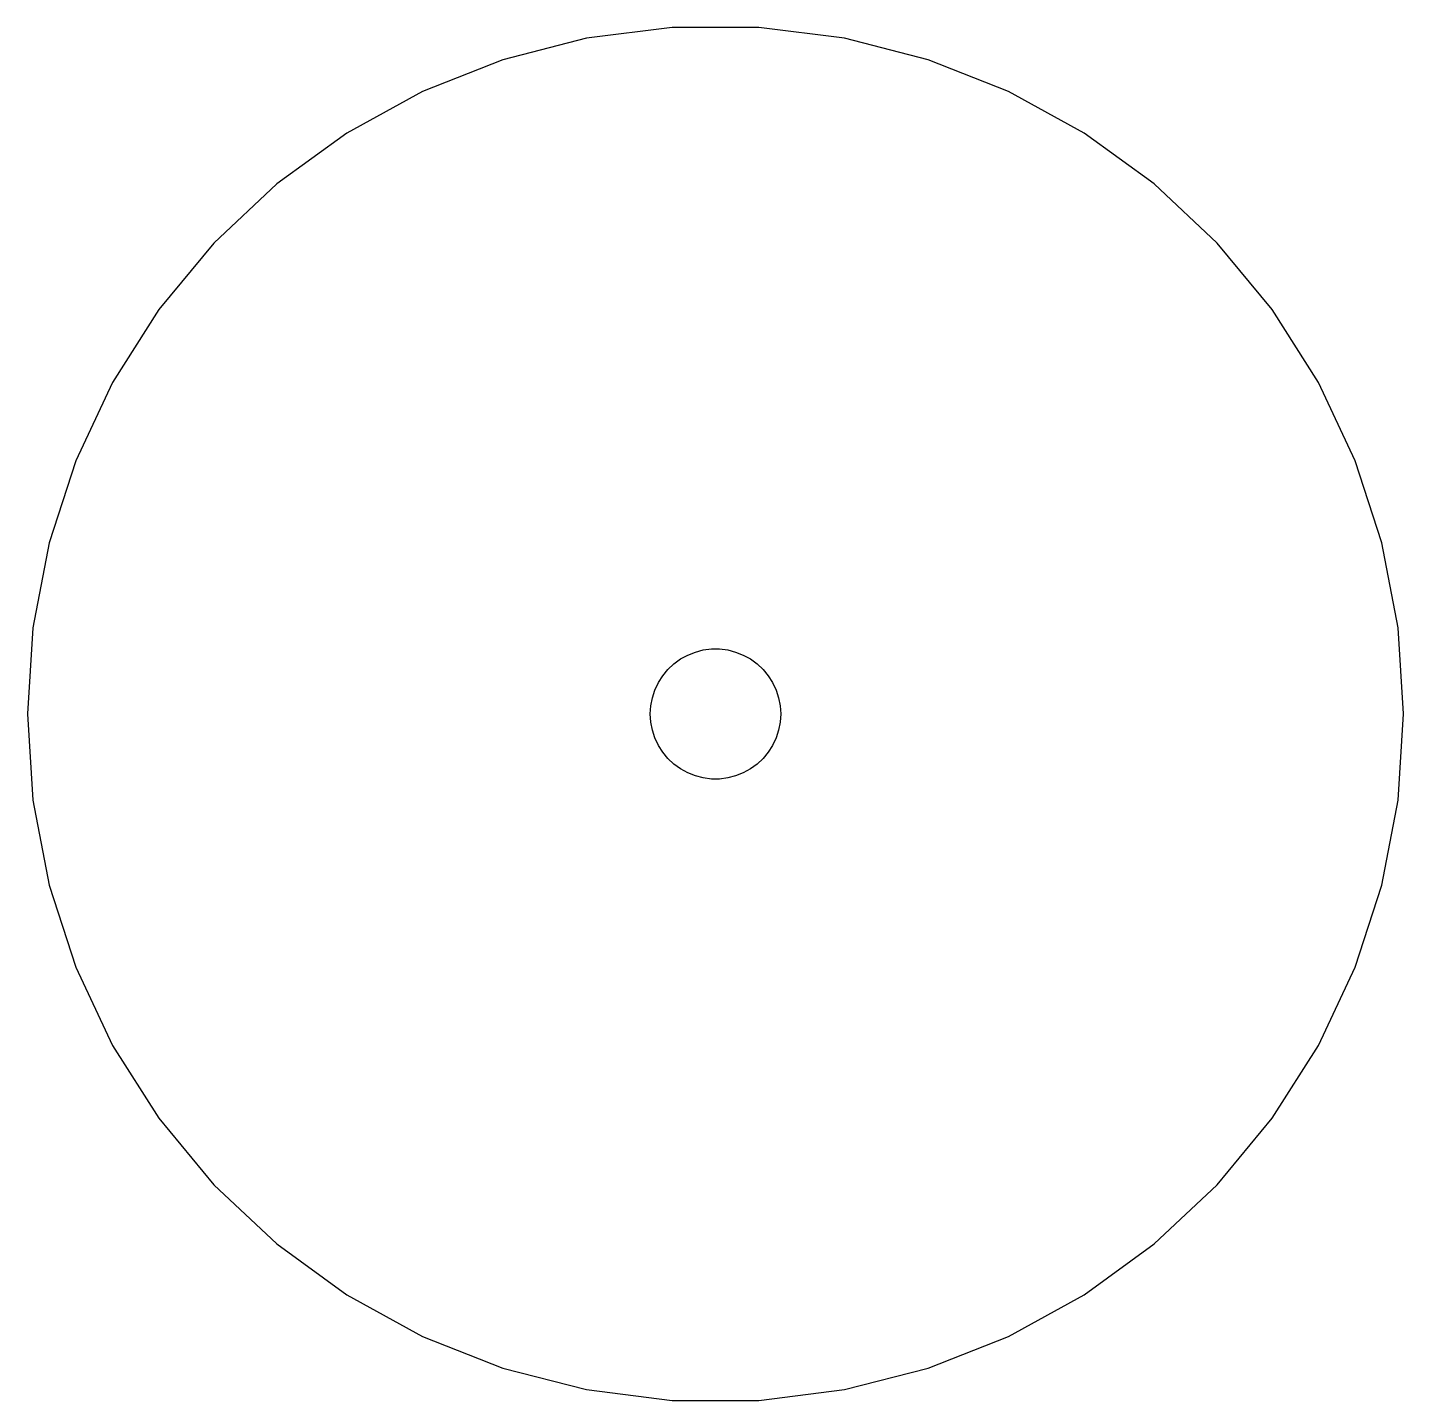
# Model space of a CAD drawing. Header units: metres. Extents: x -11 to 11, y 99 to 229.
# Drawn here: x -10.55 to 10.55, y 99.47 to 120.53 of the extents above.
import ezdxf

# ---------------------------------------------------------------- set-up
doc = ezdxf.new("R2010")
doc.units = ezdxf.units.M

msp = doc.modelspace()

# ---------------------------------------------------------------- linework, layer by layer
for p, q in [((-0.662689, 120.533), (-1.97765, 120.367)), ((0.662689, 120.533), (-0.662689, 120.533)), ((1.97765, 120.367), (0.662689, 120.533)), ((-1.97765, 120.367), (-3.2614, 120.038)), ((3.2614, 120.038), (1.97765, 120.367)), ((-3.2614, 120.038), (-4.49373, 119.55)), ((4.49373, 119.55), (3.2614, 120.038)), ((-4.49373, 119.55), (-5.65518, 118.911)), ((5.65518, 118.911), (4.49373, 119.55)), ((-5.65518, 118.911), (-6.72745, 118.132)), ((6.72745, 118.132), (5.65518, 118.911)), ((-6.72745, 118.132), (-7.69363, 117.225)), ((7.69363, 117.225), (6.72745, 118.132)), ((-7.69363, 117.225), (-8.53847, 116.204)), ((8.53847, 116.204), (7.69363, 117.225)), ((-8.53847, 116.204), (-9.24866, 115.084)), ((9.24866, 115.084), (8.53847, 116.204)), ((-9.24866, 115.084), (-9.81299, 113.885)), ((9.81299, 113.885), (9.24866, 115.084)), ((-9.81299, 113.885), (-10.2225, 112.625)), ((10.2225, 112.625), (9.81299, 113.885)), ((-10.2225, 112.625), (-10.4709, 111.323)), ((10.4709, 111.323), (10.2225, 112.625)), ((-10.4709, 111.323), (-10.5541, 110)), ((10.5541, 110), (10.4709, 111.323)), ((-0.637421, 110.771), (-0.535812, 110.844)), ((-0.535812, 110.844), (-0.425766, 110.905)), ((-0.425766, 110.905), (-0.309006, 110.951)), ((-0.309006, 110.951), (-0.187378, 110.982)), ((-0.187378, 110.982), (-0.06279, 110.998)), ((-0.06279, 110.998), (0.06279, 110.998)), ((0.06279, 110.998), (0.187378, 110.982)), ((0.187378, 110.982), (0.309006, 110.951)), ((0.309006, 110.951), (0.425766, 110.905)), ((0.425766, 110.905), (0.535812, 110.844)), ((0.535812, 110.844), (0.637421, 110.771)), ((-0.809006, 110.588), (-0.728958, 110.685)), ((-0.728958, 110.685), (-0.637421, 110.771)), ((0.637421, 110.771), (0.728958, 110.685)), ((0.728958, 110.685), (0.809006, 110.588)), ((-0.929764, 110.368), (-0.876297, 110.482)), ((-0.876297, 110.482), (-0.809006, 110.588)), ((0.809006, 110.588), (0.876297, 110.482)), ((0.876297, 110.482), (0.929764, 110.368)), ((-0.992111, 110.125), (-0.968582, 110.249)), ((-0.968582, 110.249), (-0.929764, 110.368)), ((0.929764, 110.368), (0.968582, 110.249)), ((0.968582, 110.249), (0.992111, 110.125)), ((-10.5541, 110), (-10.4709, 108.677)), ((-1, 110), (-0.992111, 110.125)), ((-0.992111, 109.875), (-1, 110)), ((0.992111, 110.125), (1, 110)), ((1, 110), (0.992111, 109.875)), ((10.4709, 108.677), (10.5541, 110)), ((-0.968582, 109.751), (-0.992111, 109.875)), ((0.992111, 109.875), (0.968582, 109.751)), ((-0.929764, 109.632), (-0.968582, 109.751)), ((-0.876297, 109.518), (-0.929764, 109.632)), ((0.929764, 109.632), (0.876297, 109.518)), ((0.968582, 109.751), (0.929764, 109.632)), ((-0.809006, 109.412), (-0.876297, 109.518)), ((-0.728958, 109.315), (-0.809006, 109.412)), ((0.809006, 109.412), (0.728958, 109.315)), ((0.876297, 109.518), (0.809006, 109.412)), ((-0.637421, 109.229), (-0.728958, 109.315)), ((-0.535812, 109.156), (-0.637421, 109.229)), ((-0.425766, 109.095), (-0.535812, 109.156)), ((0.535812, 109.156), (0.425766, 109.095)), ((0.637421, 109.229), (0.535812, 109.156)), ((0.728958, 109.315), (0.637421, 109.229)), ((-0.309006, 109.049), (-0.425766, 109.095)), ((-0.187378, 109.018), (-0.309006, 109.049)), ((-0.06279, 109.002), (-0.187378, 109.018)), ((0.06279, 109.002), (-0.06279, 109.002)), ((0.187378, 109.018), (0.06279, 109.002)), ((0.309006, 109.049), (0.187378, 109.018)), ((0.425766, 109.095), (0.309006, 109.049)), ((-10.4709, 108.677), (-10.2225, 107.375)), ((10.2225, 107.375), (10.4709, 108.677)), ((-10.2225, 107.375), (-9.81299, 106.115)), ((9.81299, 106.115), (10.2225, 107.375)), ((-9.81299, 106.115), (-9.24866, 104.916)), ((9.24866, 104.916), (9.81299, 106.115)), ((-9.24866, 104.916), (-8.53847, 103.796)), ((8.53847, 103.796), (9.24866, 104.916)), ((-8.53847, 103.796), (-7.69363, 102.775)), ((7.69363, 102.775), (8.53847, 103.796)), ((-7.69363, 102.775), (-6.72745, 101.868)), ((6.72745, 101.868), (7.69363, 102.775)), ((-6.72745, 101.868), (-5.65518, 101.089)), ((5.65518, 101.089), (6.72745, 101.868)), ((-5.65518, 101.089), (-4.49373, 100.45)), ((4.49373, 100.45), (5.65518, 101.089)), ((-4.49373, 100.45), (-3.2614, 99.9624)), ((3.2614, 99.9624), (4.49373, 100.45)), ((-3.2614, 99.9624), (-1.97765, 99.6328)), ((1.97765, 99.6328), (3.2614, 99.9624)), ((-1.97765, 99.6328), (-0.662689, 99.4667)), ((0.662689, 99.4667), (1.97765, 99.6328)), ((-0.662689, 99.4667), (0.662689, 99.4667))]:
    msp.add_line(p, q)

doc.saveas('drawing.dxf')
